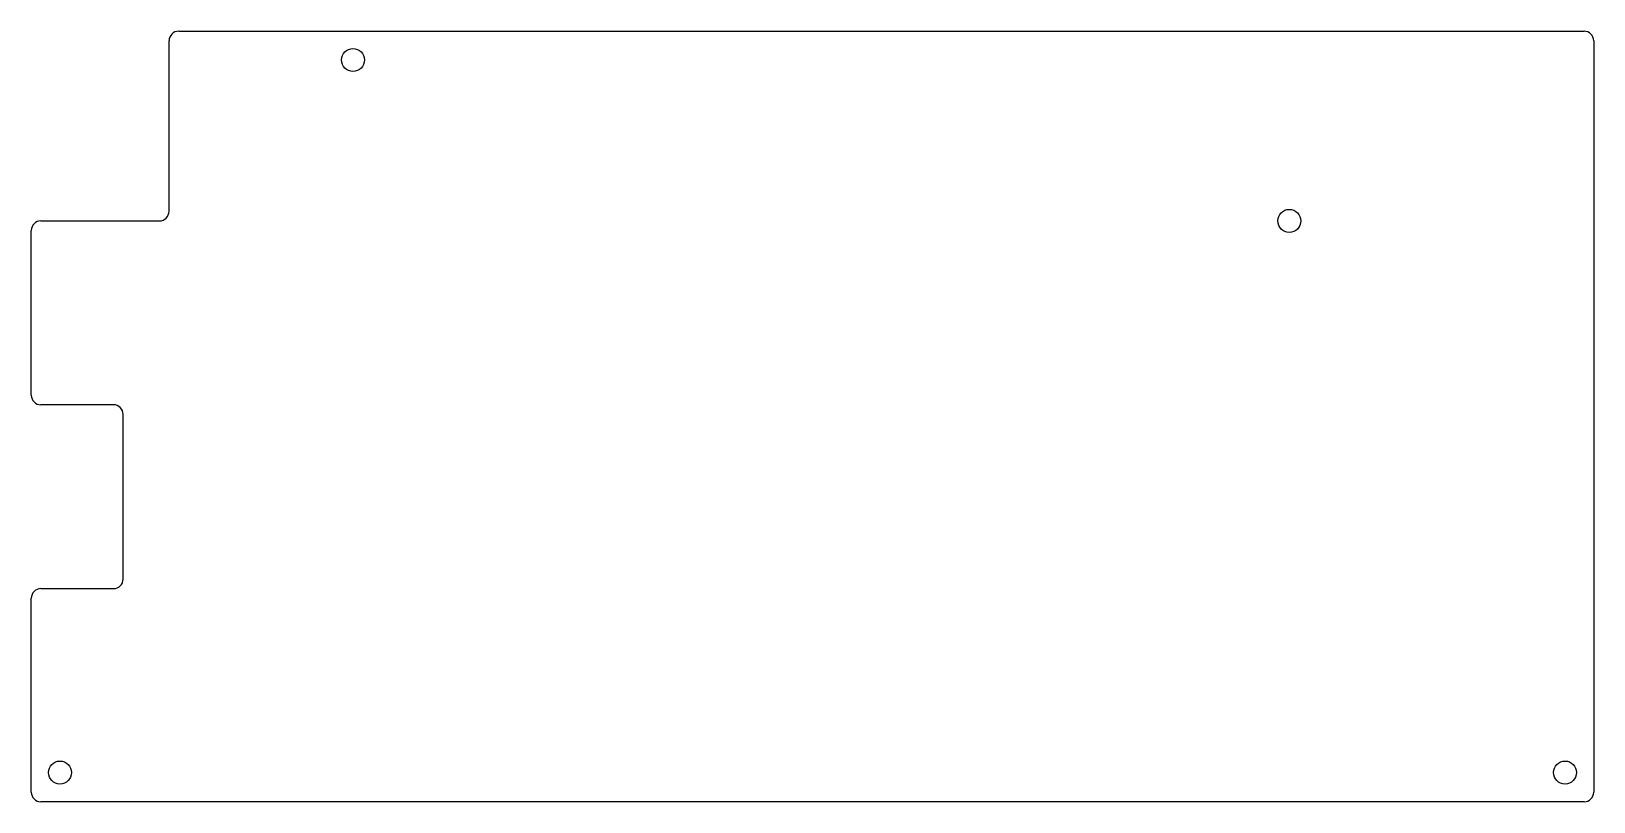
# Model space of a CAD drawing. Header units: millimetres. Extents: x 281 to 443, y -232 to -152.
import ezdxf

# ---------------------------------------------------------------- set-up
doc = ezdxf.new("R2010")
doc.units = ezdxf.units.MM
for name, color, linetype in [('Wire', 7, 'CONTINUOUS'), ('Wire009', 7, 'CONTINUOUS'), ('Wire010', 7, 'CONTINUOUS'), ('Wire012', 7, 'CONTINUOUS'), ('Wire013', 7, 'CONTINUOUS')]:
    doc.layers.add(name, color=color, linetype=linetype)

msp = doc.modelspace()

# ---------------------------------------------------------------- linework, layer by layer
at = {"layer": 'Wire'}
msp.add_circle((314.27, -154.74), 1.19, dxfattribs=at)
at = {"layer": 'Wire009'}
msp.add_circle((411.3, -171.41), 1.19, dxfattribs=at)
at = {"layer": 'Wire010'}
msp.add_circle((439.88, -228.56), 1.19, dxfattribs=at)
at = {"layer": 'Wire012'}
msp.add_circle((283.9, -228.56), 1.19, dxfattribs=at)
at = {"layer": 'Wire013'}
for p, q in [((296.21, -151.76), (441.85, -151.76)), ((295.21, -153.36), (295.21, -152.76)), ((295.21, -170.41), (295.21, -153.36)), ((442.85, -152.76), (442.85, -153.36)), ((442.85, -153.36), (442.85, -227.56)), ((281.93, -171.41), (294.21, -171.41)), ((280.93, -189.46), (280.93, -172.41)), ((289.45, -190.46), (281.93, -190.46)), ((290.45, -208.51), (290.45, -191.46)), ((281.93, -209.51), (289.45, -209.51)), ((280.93, -227.56), (280.93, -210.51)), ((280.93, -230.59), (280.93, -227.56)), ((442.85, -227.56), (442.85, -230.59)), ((441.85, -231.59), (281.93, -231.59))]:
    msp.add_line(p, q, dxfattribs=at)
for centre, start, end in [((296.21, -152.76), 90, -180), ((441.85, -152.76), -0.0008, 90.0008), ((281.93, -172.41), 90, -180), ((294.21, -170.41), -90, 0), ((281.93, -189.46), 180, -90), ((289.45, -191.46), 0, 90), ((289.45, -208.51), -90, 0), ((281.93, -210.51), 90, -180), ((281.93, -230.59), 180, -90), ((441.85, -230.59), -90, 0)]:
    msp.add_arc(centre, 1, start, end, dxfattribs=at)

doc.saveas('drawing.dxf')
